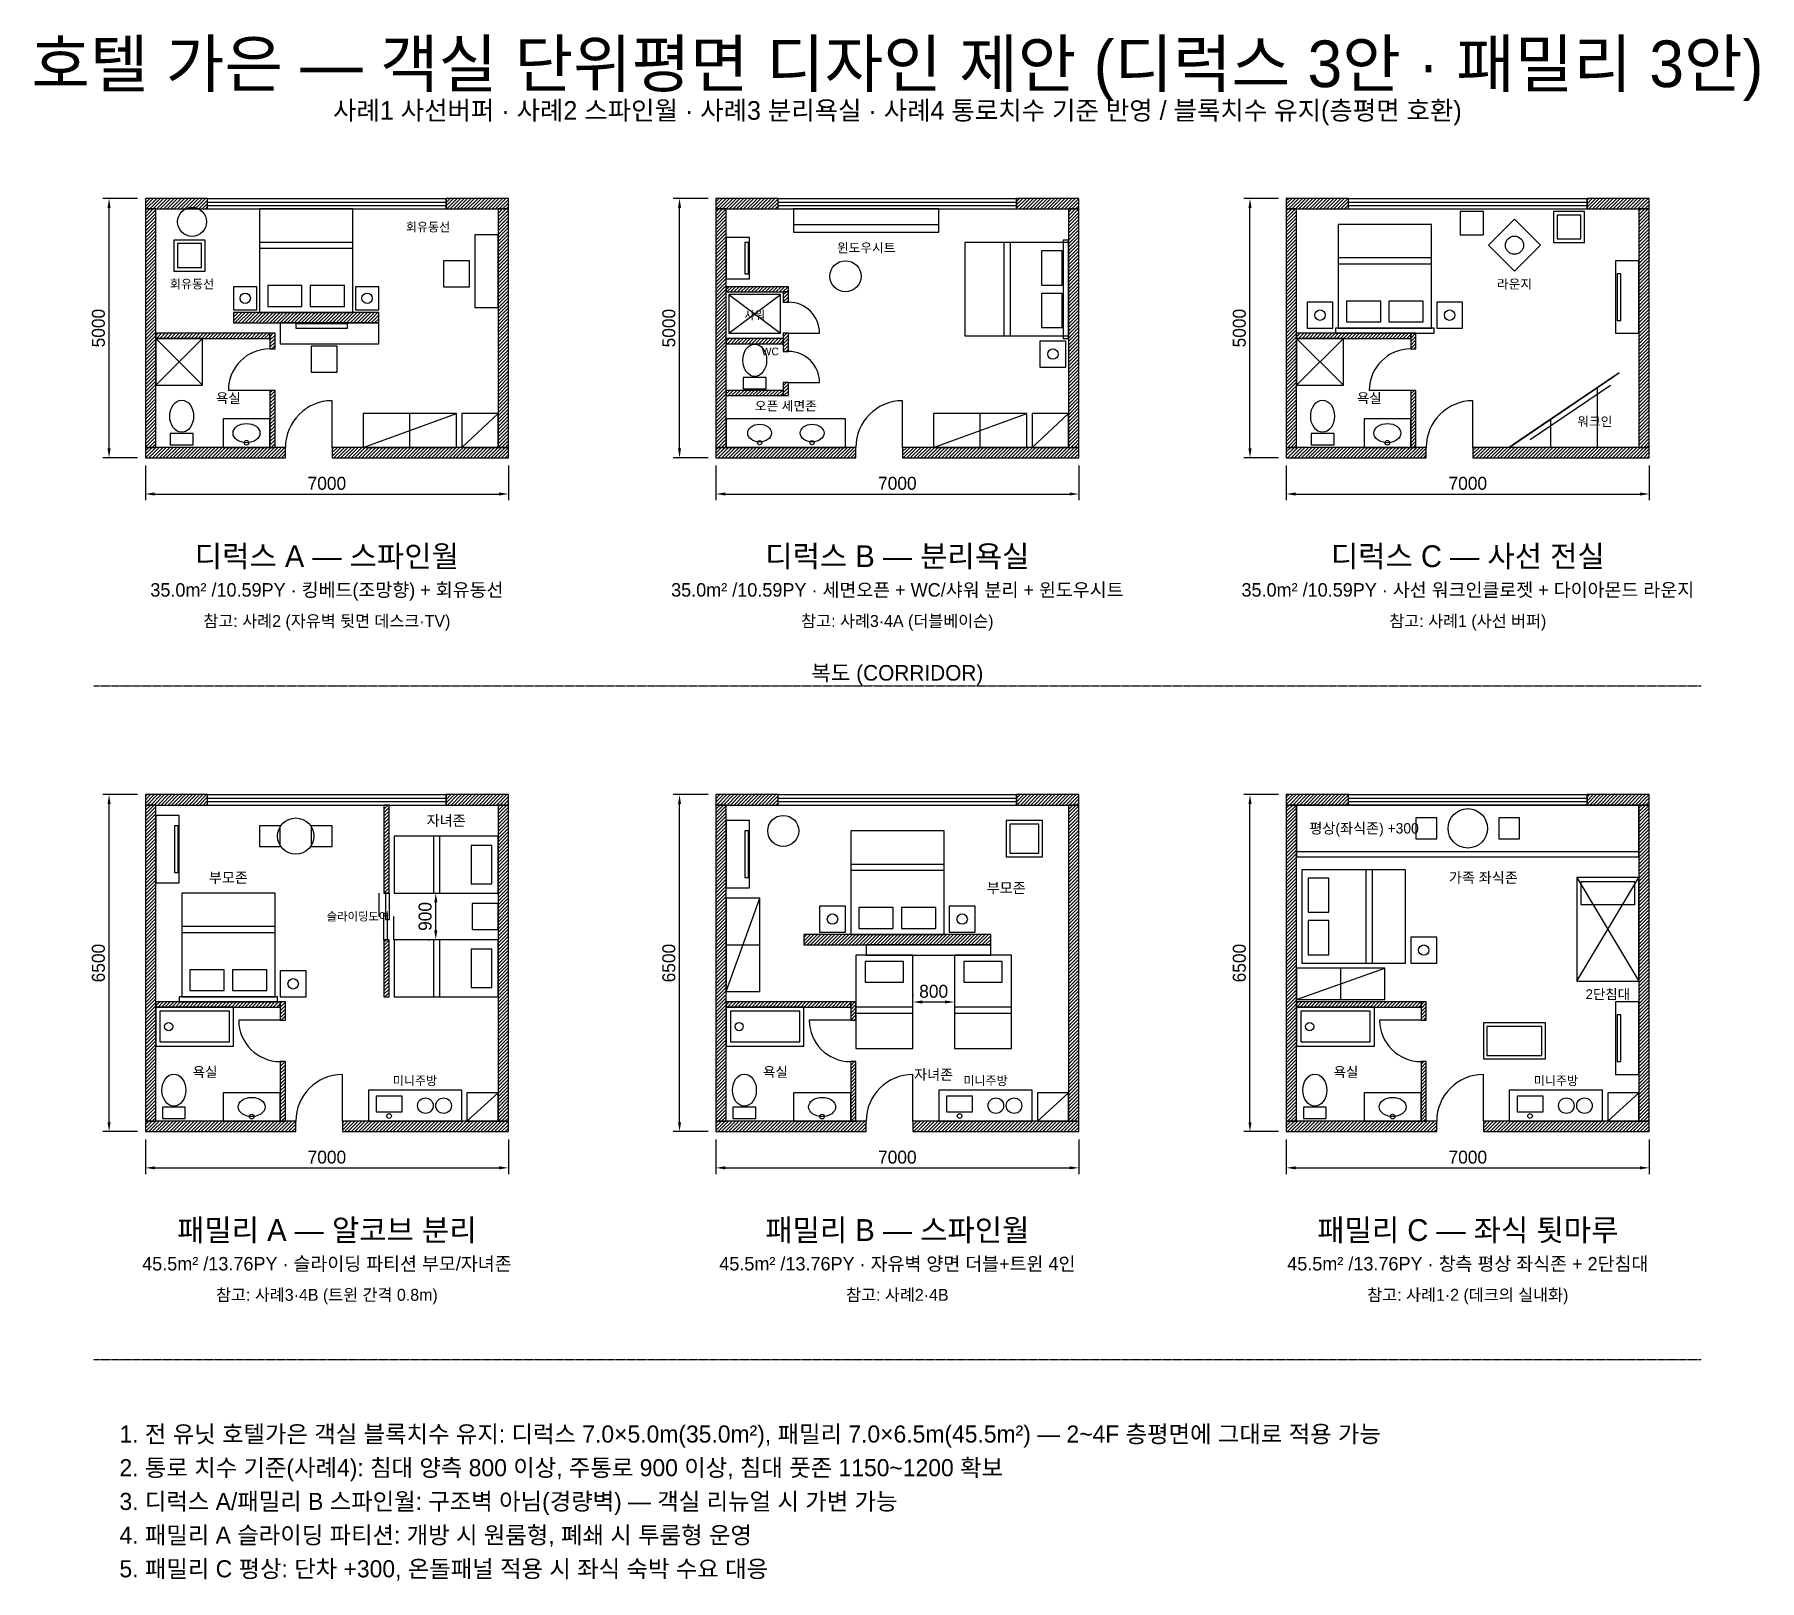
# Model space of a CAD drawing. Header units: millimetres. Extents: x -2138 to 31125, y -21661 to 8165.
import ezdxf
from ezdxf.enums import TextEntityAlignment as Align

# ---------------------------------------------------------------- set-up
doc = ezdxf.new("R2010")
doc.units = ezdxf.units.MM
doc.linetypes.add('DASHDOT', pattern=[3.556, 2.54, -0.508, 0, -0.508])
for name, color, linetype in [('0CEN', 9, 'DASHDOT'), ('0CONC', 7, 'Continuous'), ('0TEXT-1', 7, 'Continuous'), ('0WIN', 4, 'Continuous'), ('DOOR', 2, 'Continuous'), ('FUR', 3, 'Continuous'), ('S-DIM', 1, 'Continuous'), ('TOIL', 5, 'Continuous'), ('해치벽체', 8, 'Continuous')]:
    doc.layers.add(name, color=color, linetype=linetype)
doc.styles.add('KOR', font='Pretendard-Regular.ttf')
doc.dimstyles.new('D100', dxfattribs={"dimtxt": 250, "dimasz": 180, "dimexe": 120, "dimexo": 150, "dimgap": 80, "dimtad": 1, "dimdec": 0, "dimtxsty": 'KOR', "dimcen": 2.5, "dimclrd": 1, "dimclre": 1, "dimclrt": 1, "dimazin": 3, "dimtfac": 1, "dimtmove": 0, "dimatfit": 3})

msp = doc.modelspace()

# ---------------------------------------------------------------- hatches: boundary and pattern name
at = {"layer": '해치벽체'}
h = msp.add_hatch(dxfattribs=at)
h.set_pattern_fill('ANSI31', color=8, scale=15)
h.paths.add_polyline_path([(0, 4800), (1200, 4800), (1200, 5000), (0, 5000)])
h = msp.add_hatch(dxfattribs=at)
h.set_pattern_fill('ANSI31', color=8, scale=15)
h.paths.add_polyline_path([(5800, 4800), (7000, 4800), (7000, 5000), (5800, 5000)])
h = msp.add_hatch(dxfattribs=at)
h.set_pattern_fill('ANSI31', color=8, scale=15)
h.paths.add_polyline_path([(11000, 4800), (12200, 4800), (12200, 5000), (11000, 5000)])
h = msp.add_hatch(dxfattribs=at)
h.set_pattern_fill('ANSI31', color=8, scale=15)
h.paths.add_polyline_path([(16800, 4800), (18000, 4800), (18000, 5000), (16800, 5000)])
h = msp.add_hatch(dxfattribs=at)
h.set_pattern_fill('ANSI31', color=8, scale=15)
h.paths.add_polyline_path([(22000, 4800), (23200, 4800), (23200, 5000), (22000, 5000)])
h = msp.add_hatch(dxfattribs=at)
h.set_pattern_fill('ANSI31', color=8, scale=15)
h.paths.add_polyline_path([(27800, 4800), (29000, 4800), (29000, 5000), (27800, 5000)])
h = msp.add_hatch(dxfattribs=at)
h.set_pattern_fill('ANSI31', color=8, scale=15)
h.paths.add_polyline_path([(0, 200), (200, 200), (200, 4800), (0, 4800)])
h = msp.add_hatch(dxfattribs=at)
h.set_pattern_fill('ANSI31', color=8, scale=15)
h.paths.add_polyline_path([(6800, 200), (7000, 200), (7000, 4800), (6800, 4800)])
h = msp.add_hatch(dxfattribs=at)
h.set_pattern_fill('ANSI31', color=8, scale=15)
h.paths.add_polyline_path([(11000, 200), (11200, 200), (11200, 4800), (11000, 4800)])
h = msp.add_hatch(dxfattribs=at)
h.set_pattern_fill('ANSI31', color=8, scale=15)
h.paths.add_polyline_path([(17800, 200), (18000, 200), (18000, 4800), (17800, 4800)])
h = msp.add_hatch(dxfattribs=at)
h.set_pattern_fill('ANSI31', color=8, scale=15)
h.paths.add_polyline_path([(22000, 200), (22200, 200), (22200, 4800), (22000, 4800)])
h = msp.add_hatch(dxfattribs=at)
h.set_pattern_fill('ANSI31', color=8, scale=15)
h.paths.add_polyline_path([(28800, 200), (29000, 200), (29000, 4800), (28800, 4800)])
h = msp.add_hatch(dxfattribs=at)
h.set_pattern_fill('ANSI31', color=8, scale=15)
h.paths.add_polyline_path([(11200, 3200), (12400, 3200), (12400, 3300), (11200, 3300)])
h = msp.add_hatch(dxfattribs=at)
h.set_pattern_fill('ANSI31', color=8, scale=15)
h.paths.add_polyline_path([(12300, 3000), (12400, 3000), (12400, 3200), (12300, 3200)])
h = msp.add_hatch(dxfattribs=at)
h.set_pattern_fill('ANSI31', color=8, scale=15)
h.paths.add_polyline_path([(1700, 2600), (4500, 2600), (4500, 2800), (1700, 2800)])
h = msp.add_hatch(dxfattribs=at)
h.set_pattern_fill('ANSI31', color=8, scale=15)
h.paths.add_polyline_path([(200, 2300), (2400, 2300), (2400, 2400), (200, 2400)])
h = msp.add_hatch(dxfattribs=at)
h.set_pattern_fill('ANSI31', color=8, scale=15)
h.paths.add_polyline_path([(2400, 2100), (2500, 2100), (2500, 2400), (2400, 2400)])
h = msp.add_hatch(dxfattribs=at)
h.set_pattern_fill('ANSI31', color=8, scale=15)
h.paths.add_polyline_path([(12300, 2050), (12400, 2050), (12400, 2400), (12300, 2400)])
h = msp.add_hatch(dxfattribs=at)
h.set_pattern_fill('ANSI31', color=8, scale=15)
h.paths.add_polyline_path([(22200, 2300), (24400, 2300), (24400, 2400), (22200, 2400)])
h = msp.add_hatch(dxfattribs=at)
h.set_pattern_fill('ANSI31', color=8, scale=15)
h.paths.add_polyline_path([(24400, 2100), (24500, 2100), (24500, 2400), (24400, 2400)])
h = msp.add_hatch(dxfattribs=at)
h.set_pattern_fill('ANSI31', color=8, scale=15)
h.paths.add_polyline_path([(11200, 2200), (12300, 2200), (12300, 2300), (11200, 2300)])
h = msp.add_hatch(dxfattribs=at)
h.set_pattern_fill('ANSI31', color=8, scale=15)
h.paths.add_polyline_path([(12300, 1200), (12400, 1200), (12400, 1450), (12300, 1450)])
h = msp.add_hatch(dxfattribs=at)
h.set_pattern_fill('ANSI31', color=8, scale=15)
h.paths.add_polyline_path([(26300, 200), (28300, 1560), (28420, 1640), (26470, 320)])
h = msp.add_hatch(dxfattribs=at)
h.set_pattern_fill('ANSI31', color=8, scale=15)
h.paths.add_polyline_path([(2400, 200), (2500, 200), (2500, 1300), (2400, 1300)])
h = msp.add_hatch(dxfattribs=at)
h.set_pattern_fill('ANSI31', color=8, scale=15)
h.paths.add_polyline_path([(11200, 1200), (12300, 1200), (12300, 1300), (11200, 1300)])
h = msp.add_hatch(dxfattribs=at)
h.set_pattern_fill('ANSI31', color=8, scale=15)
h.paths.add_polyline_path([(24400, 200), (24500, 200), (24500, 1300), (24400, 1300)])
h = msp.add_hatch(dxfattribs=at)
h.set_pattern_fill('ANSI31', color=8, scale=15)
h.paths.add_polyline_path([(0, 0), (2700, 0), (2700, 200), (0, 200)])
h = msp.add_hatch(dxfattribs=at)
h.set_pattern_fill('ANSI31', color=8, scale=15)
h.paths.add_polyline_path([(3600, 0), (7000, 0), (7000, 200), (3600, 200)])
h = msp.add_hatch(dxfattribs=at)
h.set_pattern_fill('ANSI31', color=8, scale=15)
h.paths.add_polyline_path([(11000, 0), (13700, 0), (13700, 200), (11000, 200)])
h = msp.add_hatch(dxfattribs=at)
h.set_pattern_fill('ANSI31', color=8, scale=15)
h.paths.add_polyline_path([(14600, 0), (18000, 0), (18000, 200), (14600, 200)])
h = msp.add_hatch(dxfattribs=at)
h.set_pattern_fill('ANSI31', color=8, scale=15)
h.paths.add_polyline_path([(22000, 0), (24700, 0), (24700, 200), (22000, 200)])
h = msp.add_hatch(dxfattribs=at)
h.set_pattern_fill('ANSI31', color=8, scale=15)
h.paths.add_polyline_path([(25600, 0), (29000, 0), (29000, 200), (25600, 200)])
h = msp.add_hatch(dxfattribs=at)
h.set_pattern_fill('ANSI31', color=8, scale=15)
h.paths.add_polyline_path([(0, -6700), (1200, -6700), (1200, -6500), (0, -6500)])
h = msp.add_hatch(dxfattribs=at)
h.set_pattern_fill('ANSI31', color=8, scale=15)
h.paths.add_polyline_path([(5800, -6700), (7000, -6700), (7000, -6500), (5800, -6500)])
h = msp.add_hatch(dxfattribs=at)
h.set_pattern_fill('ANSI31', color=8, scale=15)
h.paths.add_polyline_path([(11000, -6700), (12200, -6700), (12200, -6500), (11000, -6500)])
h = msp.add_hatch(dxfattribs=at)
h.set_pattern_fill('ANSI31', color=8, scale=15)
h.paths.add_polyline_path([(16800, -6700), (18000, -6700), (18000, -6500), (16800, -6500)])
h = msp.add_hatch(dxfattribs=at)
h.set_pattern_fill('ANSI31', color=8, scale=15)
h.paths.add_polyline_path([(22000, -6700), (23200, -6700), (23200, -6500), (22000, -6500)])
h = msp.add_hatch(dxfattribs=at)
h.set_pattern_fill('ANSI31', color=8, scale=15)
h.paths.add_polyline_path([(27800, -6700), (29000, -6700), (29000, -6500), (27800, -6500)])
h = msp.add_hatch(dxfattribs=at)
h.set_pattern_fill('ANSI31', color=8, scale=15)
h.paths.add_polyline_path([(0, -12800), (200, -12800), (200, -6700), (0, -6700)])
h = msp.add_hatch(dxfattribs=at)
h.set_pattern_fill('ANSI31', color=8, scale=15)
h.paths.add_polyline_path([(4600, -8400), (4700, -8400), (4700, -6700), (4600, -6700)])
h = msp.add_hatch(dxfattribs=at)
h.set_pattern_fill('ANSI31', color=8, scale=15)
h.paths.add_polyline_path([(6800, -12800), (7000, -12800), (7000, -6700), (6800, -6700)])
h = msp.add_hatch(dxfattribs=at)
h.set_pattern_fill('ANSI31', color=8, scale=15)
h.paths.add_polyline_path([(11000, -12800), (11200, -12800), (11200, -6700), (11000, -6700)])
h = msp.add_hatch(dxfattribs=at)
h.set_pattern_fill('ANSI31', color=8, scale=15)
h.paths.add_polyline_path([(17800, -12800), (18000, -12800), (18000, -6700), (17800, -6700)])
h = msp.add_hatch(dxfattribs=at)
h.set_pattern_fill('ANSI31', color=8, scale=15)
h.paths.add_polyline_path([(22000, -12800), (22200, -12800), (22200, -6700), (22000, -6700)])
h = msp.add_hatch(dxfattribs=at)
h.set_pattern_fill('ANSI31', color=8, scale=15)
h.paths.add_polyline_path([(28800, -12800), (29000, -12800), (29000, -6700), (28800, -6700)])
h = msp.add_hatch(dxfattribs=at)
h.set_pattern_fill('ANSI31', color=8, scale=15)
h.paths.add_polyline_path([(4600, -10400), (4700, -10400), (4700, -9300), (4600, -9300)])
h = msp.add_hatch(dxfattribs=at)
h.set_pattern_fill('ANSI31', color=8, scale=15)
h.paths.add_polyline_path([(12700, -9400), (16300, -9400), (16300, -9200), (12700, -9200)])
h = msp.add_hatch(dxfattribs=at)
h.set_pattern_fill('ANSI31', color=8, scale=15)
h.paths.add_polyline_path([(200, -10600), (2600, -10600), (2600, -10500), (200, -10500)])
h = msp.add_hatch(dxfattribs=at)
h.set_pattern_fill('ANSI31', color=8, scale=15)
h.paths.add_polyline_path([(2600, -10850), (2700, -10850), (2700, -10500), (2600, -10500)])
h = msp.add_hatch(dxfattribs=at)
h.set_pattern_fill('ANSI31', color=8, scale=15)
h.paths.add_polyline_path([(11200, -10600), (13600, -10600), (13600, -10500), (11200, -10500)])
h = msp.add_hatch(dxfattribs=at)
h.set_pattern_fill('ANSI31', color=8, scale=15)
h.paths.add_polyline_path([(13600, -10850), (13700, -10850), (13700, -10500), (13600, -10500)])
h = msp.add_hatch(dxfattribs=at)
h.set_pattern_fill('ANSI31', color=8, scale=15)
h.paths.add_polyline_path([(22200, -10600), (24600, -10600), (24600, -10500), (22200, -10500)])
h = msp.add_hatch(dxfattribs=at)
h.set_pattern_fill('ANSI31', color=8, scale=15)
h.paths.add_polyline_path([(24600, -10850), (24700, -10850), (24700, -10500), (24600, -10500)])
h = msp.add_hatch(dxfattribs=at)
h.set_pattern_fill('ANSI31', color=8, scale=15)
h.paths.add_polyline_path([(2600, -12800), (2700, -12800), (2700, -11650), (2600, -11650)])
h = msp.add_hatch(dxfattribs=at)
h.set_pattern_fill('ANSI31', color=8, scale=15)
h.paths.add_polyline_path([(13600, -12800), (13700, -12800), (13700, -11650), (13600, -11650)])
h = msp.add_hatch(dxfattribs=at)
h.set_pattern_fill('ANSI31', color=8, scale=15)
h.paths.add_polyline_path([(24600, -12800), (24700, -12800), (24700, -11650), (24600, -11650)])
h = msp.add_hatch(dxfattribs=at)
h.set_pattern_fill('ANSI31', color=8, scale=15)
h.paths.add_polyline_path([(0, -13000), (2900, -13000), (2900, -12800), (0, -12800)])
h = msp.add_hatch(dxfattribs=at)
h.set_pattern_fill('ANSI31', color=8, scale=15)
h.paths.add_polyline_path([(3800, -13000), (7000, -13000), (7000, -12800), (3800, -12800)])
h = msp.add_hatch(dxfattribs=at)
h.set_pattern_fill('ANSI31', color=8, scale=15)
h.paths.add_polyline_path([(11000, -13000), (13900, -13000), (13900, -12800), (11000, -12800)])
h = msp.add_hatch(dxfattribs=at)
h.set_pattern_fill('ANSI31', color=8, scale=15)
h.paths.add_polyline_path([(14800, -13000), (18000, -13000), (18000, -12800), (14800, -12800)])
h = msp.add_hatch(dxfattribs=at)
h.set_pattern_fill('ANSI31', color=8, scale=15)
h.paths.add_polyline_path([(22000, -13000), (24900, -13000), (24900, -12800), (22000, -12800)])
h = msp.add_hatch(dxfattribs=at)
h.set_pattern_fill('ANSI31', color=8, scale=15)
h.paths.add_polyline_path([(25800, -13000), (29000, -13000), (29000, -12800), (25800, -12800)])

# ---------------------------------------------------------------- linework, layer by layer
at = {"layer": '0CEN'}
for p, q in [((-1000, -4400), (30000, -4400)), ((-1000, -17400), (30000, -17400))]:
    msp.add_line(p, q, dxfattribs=at)
at = {"layer": '0CONC'}
for points in [[(0, 4800), (1200, 4800), (1200, 5000), (0, 5000)], [(5800, 4800), (7000, 4800), (7000, 5000), (5800, 5000)], [(11000, 4800), (12200, 4800), (12200, 5000), (11000, 5000)], [(16800, 4800), (18000, 4800), (18000, 5000), (16800, 5000)], [(22000, 4800), (23200, 4800), (23200, 5000), (22000, 5000)], [(27800, 4800), (29000, 4800), (29000, 5000), (27800, 5000)], [(0, 200), (200, 200), (200, 4800), (0, 4800)], [(6800, 200), (7000, 200), (7000, 4800), (6800, 4800)], [(11000, 200), (11200, 200), (11200, 4800), (11000, 4800)], [(17800, 200), (18000, 200), (18000, 4800), (17800, 4800)], [(22000, 200), (22200, 200), (22200, 4800), (22000, 4800)], [(28800, 200), (29000, 200), (29000, 4800), (28800, 4800)], [(11200, 3200), (12400, 3200), (12400, 3300), (11200, 3300)], [(12300, 3000), (12400, 3000), (12400, 3200), (12300, 3200)], [(1700, 2600), (4500, 2600), (4500, 2800), (1700, 2800)], [(200, 2300), (2400, 2300), (2400, 2400), (200, 2400)], [(2400, 2100), (2500, 2100), (2500, 2400), (2400, 2400)], [(12300, 2050), (12400, 2050), (12400, 2400), (12300, 2400)], [(22200, 2300), (24400, 2300), (24400, 2400), (22200, 2400)], [(24400, 2100), (24500, 2100), (24500, 2400), (24400, 2400)], [(11200, 2200), (12300, 2200), (12300, 2300), (11200, 2300)], [(12300, 1200), (12400, 1200), (12400, 1450), (12300, 1450)], [(26300, 200), (28300, 1560), (28420, 1640), (26470, 320)], [(2400, 200), (2500, 200), (2500, 1300), (2400, 1300)], [(11200, 1200), (12300, 1200), (12300, 1300), (11200, 1300)], [(24400, 200), (24500, 200), (24500, 1300), (24400, 1300)], [(0, 0), (2700, 0), (2700, 200), (0, 200)], [(3600, 0), (7000, 0), (7000, 200), (3600, 200)], [(11000, 0), (13700, 0), (13700, 200), (11000, 200)], [(14600, 0), (18000, 0), (18000, 200), (14600, 200)], [(22000, 0), (24700, 0), (24700, 200), (22000, 200)], [(25600, 0), (29000, 0), (29000, 200), (25600, 200)], [(0, -6700), (1200, -6700), (1200, -6500), (0, -6500)], [(5800, -6700), (7000, -6700), (7000, -6500), (5800, -6500)], [(11000, -6700), (12200, -6700), (12200, -6500), (11000, -6500)], [(16800, -6700), (18000, -6700), (18000, -6500), (16800, -6500)], [(22000, -6700), (23200, -6700), (23200, -6500), (22000, -6500)], [(27800, -6700), (29000, -6700), (29000, -6500), (27800, -6500)], [(0, -12800), (200, -12800), (200, -6700), (0, -6700)], [(4600, -8400), (4700, -8400), (4700, -6700), (4600, -6700)], [(6800, -12800), (7000, -12800), (7000, -6700), (6800, -6700)], [(11000, -12800), (11200, -12800), (11200, -6700), (11000, -6700)], [(17800, -12800), (18000, -12800), (18000, -6700), (17800, -6700)], [(22000, -12800), (22200, -12800), (22200, -6700), (22000, -6700)], [(28800, -12800), (29000, -12800), (29000, -6700), (28800, -6700)], [(4600, -10400), (4700, -10400), (4700, -9300), (4600, -9300)], [(12700, -9400), (16300, -9400), (16300, -9200), (12700, -9200)], [(200, -10600), (2600, -10600), (2600, -10500), (200, -10500)], [(2600, -10850), (2700, -10850), (2700, -10500), (2600, -10500)], [(11200, -10600), (13600, -10600), (13600, -10500), (11200, -10500)], [(13600, -10850), (13700, -10850), (13700, -10500), (13600, -10500)], [(22200, -10600), (24600, -10600), (24600, -10500), (22200, -10500)], [(24600, -10850), (24700, -10850), (24700, -10500), (24600, -10500)], [(2600, -12800), (2700, -12800), (2700, -11650), (2600, -11650)], [(13600, -12800), (13700, -12800), (13700, -11650), (13600, -11650)], [(24600, -12800), (24700, -12800), (24700, -11650), (24600, -11650)], [(0, -13000), (2900, -13000), (2900, -12800), (0, -12800)], [(3800, -13000), (7000, -13000), (7000, -12800), (3800, -12800)], [(11000, -13000), (13900, -13000), (13900, -12800), (11000, -12800)], [(14800, -13000), (18000, -13000), (18000, -12800), (14800, -12800)], [(22000, -13000), (24900, -13000), (24900, -12800), (22000, -12800)], [(25800, -13000), (29000, -13000), (29000, -12800), (25800, -12800)]]:
    msp.add_lwpolyline(points, close=True, dxfattribs=at)
at = {"layer": '0WIN'}
for p, q in [((1200, 5000), (5800, 5000)), ((1200, 4800), (1200, 5000)), ((5800, 4800), (5800, 5000)), ((12200, 5000), (16800, 5000)), ((12200, 4800), (12200, 5000)), ((16800, 4800), (16800, 5000)), ((23200, 5000), (27800, 5000)), ((23200, 4800), (23200, 5000)), ((27800, 4800), (27800, 5000)), ((1200, 4933.3), (5800, 4933.3)), ((1200, 4866.7), (5800, 4866.7)), ((1200, 4800), (5800, 4800)), ((12200, 4933.3), (16800, 4933.3)), ((12200, 4866.7), (16800, 4866.7)), ((12200, 4800), (16800, 4800)), ((23200, 4933.3), (27800, 4933.3)), ((23200, 4866.7), (27800, 4866.7)), ((23200, 4800), (27800, 4800)), ((1200, -6500), (5800, -6500)), ((1200, -6700), (1200, -6500)), ((1200, -6566.7), (5800, -6566.7)), ((1200, -6633.3), (5800, -6633.3)), ((5800, -6700), (5800, -6500)), ((12200, -6500), (16800, -6500)), ((12200, -6700), (12200, -6500)), ((12200, -6566.7), (16800, -6566.7)), ((12200, -6633.3), (16800, -6633.3)), ((16800, -6700), (16800, -6500)), ((23200, -6500), (27800, -6500)), ((23200, -6700), (23200, -6500)), ((23200, -6566.7), (27800, -6566.7)), ((23200, -6633.3), (27800, -6633.3)), ((27800, -6700), (27800, -6500)), ((1200, -6700), (5800, -6700)), ((12200, -6700), (16800, -6700)), ((23200, -6700), (27800, -6700))]:
    msp.add_line(p, q, dxfattribs=at)
at = {"layer": 'DOOR'}
for p, q in [((12400, 2400), (13000, 2400)), ((12400, 1450), (13000, 1450)), ((2400, 1300), (1600, 1300)), ((3600, 200), (3600, 1100)), ((14600, 200), (14600, 1100)), ((24400, 1300), (23600, 1300)), ((25600, 200), (25600, 1100)), ((4510, -8850), (4510, -8400)), ((4790, -9300), (4790, -8850)), ((2600, -10850), (1800, -10850)), ((13600, -10850), (12800, -10850)), ((24600, -10850), (23800, -10850)), ((3800, -12800), (3800, -11900)), ((14800, -12800), (14800, -11900)), ((25800, -12800), (25800, -11900))]:
    msp.add_line(p, q, dxfattribs=at)
for points in [[(4630, -8910), (4710, -8910), (4710, -8400), (4630, -8400)], [(4590, -9300), (4670, -9300), (4670, -8790), (4590, -8790)]]:
    msp.add_lwpolyline(points, close=True, dxfattribs=at)
for centre, radius, start, end in [((12400, 2400), 600, 0, 90), ((2400, 1300), 800, 90, 180), ((12400, 1450), 600, 0, 90), ((24400, 1300), 800, 90, 180), ((3600, 200), 900, 90, 180), ((14600, 200), 900, 90, 180), ((25600, 200), 900, 90, 180), ((2600, -10850), 800, 180, 270), ((13600, -10850), 800, 180, 270), ((24600, -10850), 800, 180, 270), ((3800, -12800), 900, 90, 180), ((14800, -12800), 900, 90, 180), ((25800, -12800), 900, 90, 180)]:
    msp.add_arc(centre, radius, start, end, dxfattribs=at)
at = {"layer": 'FUR'}
for p, q in [((12500, 4500), (15300, 4500)), ((2200, 4160), (4000, 4160)), ((2200, 4040), (4000, 4040)), ((16560, 2350), (16560, 4150)), ((16680, 2350), (16680, 4150)), ((23000, 3860), (24800, 3860)), ((23000, 3740), (24800, 3740)), ((26700, 350), (28250, 1400)), ((28000, 200), (28000, 1360)), ((4200, 200), (6000, 850)), ((5100, 200), (5100, 850)), ((6100, 200), (6800, 850)), ((15200, 200), (17000, 850)), ((16100, 200), (16100, 850)), ((17100, 200), (17800, 850)), ((27100, 200), (27100, 750)), ((5560, -8400), (5560, -7300)), ((5680, -8400), (5680, -7300)), ((22200, -7600), (28800, -7600)), ((13600, -7840), (15400, -7840)), ((13600, -7960), (15400, -7960)), ((23540, -9750), (23540, -7950)), ((23660, -9750), (23660, -7950)), ((27600, -10100), (28800, -8100)), ((27600, -8100), (28800, -10100)), ((11200, -10300), (11850, -8500)), ((700, -9040), (2500, -9040)), ((700, -9160), (2500, -9160)), ((5560, -10400), (5560, -9300)), ((5680, -10400), (5680, -9300)), ((11200, -9400), (11850, -9400)), ((22200, -10450), (23900, -9850)), ((23050, -10450), (23050, -9850)), ((13700, -10596), (14800, -10596)), ((15600, -10596), (16700, -10596)), ((13700, -10716), (14800, -10716)), ((15600, -10716), (16700, -10716)), ((6200, -12800), (6800, -12250)), ((17200, -12800), (17800, -12250)), ((28200, -12800), (28800, -12250))]:
    msp.add_line(p, q, dxfattribs=at)
for points in [[(2200, 2800), (4000, 2800), (4000, 4800), (2200, 4800)], [(12500, 4350), (15300, 4350), (15300, 4800), (12500, 4800)], [(25350, 4300), (25800, 4300), (25800, 4750), (25350, 4750)], [(27150, 4150), (27750, 4150), (27750, 4750), (27150, 4750)], [(27220, 4220), (27680, 4220), (27680, 4680), (27220, 4680)], [(23000, 2500), (24800, 2500), (24800, 4500), (23000, 4500)], [(26400, 3600), (26900, 4100), (26400, 4600), (25900, 4100)], [(550, 3600), (1150, 3600), (1150, 4200), (550, 4200)], [(620, 3670), (1080, 3670), (1080, 4130), (620, 4130)], [(6350, 2900), (6800, 2900), (6800, 4300), (6350, 4300)], [(11200, 3450), (11650, 3450), (11650, 4250), (11200, 4250)], [(11560, 3550), (11630, 3550), (11630, 4150), (11560, 4150)], [(15800, 2350), (17800, 2350), (17800, 4150), (15800, 4150)], [(17700, 2300), (17800, 2300), (17800, 4200), (17700, 4200)], [(5750, 3300), (6250, 3300), (6250, 3800), (5750, 3800)], [(17280, 3330), (17680, 3330), (17680, 3990), (17280, 3990)], [(28350, 2400), (28800, 2400), (28800, 3800), (28350, 3800)], [(28380, 2650), (28450, 2650), (28450, 3550), (28380, 3550)], [(1700, 2850), (2150, 2850), (2150, 3300), (1700, 3300)], [(2360, 2920), (3020, 2920), (3020, 3320), (2360, 3320)], [(3180, 2920), (3840, 2920), (3840, 3320), (3180, 3320)], [(4050, 2850), (4500, 2850), (4500, 3300), (4050, 3300)], [(17280, 2510), (17680, 2510), (17680, 3170), (17280, 3170)], [(22400, 2500), (22900, 2500), (22900, 3000), (22400, 3000)], [(23160, 2620), (23820, 2620), (23820, 3020), (23160, 3020)], [(23980, 2620), (24640, 2620), (24640, 3020), (23980, 3020)], [(24900, 2500), (25400, 2500), (25400, 3000), (24900, 3000)], [(2600, 2200), (4500, 2200), (4500, 2600), (2600, 2600)], [(2900, 2500), (3900, 2500), (3900, 2580), (2900, 2580)], [(22950, 2400), (24850, 2400), (24850, 2500), (22950, 2500)], [(3200, 1650), (3700, 1650), (3700, 2150), (3200, 2150)], [(17250, 1750), (17750, 1750), (17750, 2250), (17250, 2250)], [(4200, 200), (6000, 200), (6000, 850), (4200, 850)], [(6100, 200), (6800, 200), (6800, 850), (6100, 850)], [(15200, 200), (17000, 200), (17000, 850), (15200, 850)], [(17100, 200), (17800, 200), (17800, 850), (17100, 850)], [(200, -8200), (650, -8200), (650, -6900), (200, -6900)], [(22200, -7700), (28800, -7700), (28800, -6700), (22200, -6700)], [(24500, -7350), (24900, -7350), (24900, -6950), (24500, -6950)], [(26100, -7350), (26500, -7350), (26500, -6950), (26100, -6950)], [(560, -8000), (630, -8000), (630, -7100), (560, -7100)], [(2200, -7500), (2600, -7500), (2600, -7100), (2200, -7100)], [(3200, -7500), (3600, -7500), (3600, -7100), (3200, -7100)], [(4800, -8400), (6800, -8400), (6800, -7300), (4800, -7300)], [(11200, -8300), (11650, -8300), (11650, -7000), (11200, -7000)], [(11560, -8100), (11630, -8100), (11630, -7200), (11560, -7200)], [(13600, -9200), (15400, -9200), (15400, -7200), (13600, -7200)], [(16600, -7700), (17300, -7700), (17300, -7000), (16600, -7000)], [(16670, -7630), (17230, -7630), (17230, -7070), (16670, -7070)], [(6280, -8220), (6680, -8220), (6680, -7480), (6280, -7480)], [(22300, -9750), (24300, -9750), (24300, -7950), (22300, -7950)], [(22420, -8770), (22820, -8770), (22820, -8110), (22420, -8110)], [(27600, -10100), (28800, -10100), (28800, -8100), (27600, -8100)], [(27680, -8620), (28720, -8620), (28720, -8180), (27680, -8180)], [(700, -10400), (2500, -10400), (2500, -8400), (700, -8400)], [(6300, -9100), (6800, -9100), (6800, -8600), (6300, -8600)], [(11200, -10300), (11850, -10300), (11850, -8500), (11200, -8500)], [(13000, -9150), (13500, -9150), (13500, -8650), (13000, -8650)], [(13760, -9080), (14420, -9080), (14420, -8680), (13760, -8680)], [(14580, -9080), (15240, -9080), (15240, -8680), (14580, -8680)], [(15500, -9150), (16000, -9150), (16000, -8650), (15500, -8650)], [(22420, -9590), (22820, -9590), (22820, -8930), (22420, -8930)], [(4800, -10400), (6800, -10400), (6800, -9300), (4800, -9300)], [(24400, -9750), (24900, -9750), (24900, -9250), (24400, -9250)], [(6280, -10220), (6680, -10220), (6680, -9480), (6280, -9480)], [(13700, -11400), (14800, -11400), (14800, -9600), (13700, -9600)], [(13900, -9600), (16300, -9600), (16300, -9400), (13900, -9400)], [(15600, -11400), (16700, -11400), (16700, -9600), (15600, -9600)], [(860, -10280), (1520, -10280), (1520, -9880), (860, -9880)], [(1680, -10280), (2340, -10280), (2340, -9880), (1680, -9880)], [(2600, -10400), (3100, -10400), (3100, -9900), (2600, -9900)], [(13880, -10120), (14620, -10120), (14620, -9720), (13880, -9720)], [(15780, -10120), (16520, -10120), (16520, -9720), (15780, -9720)], [(22200, -10450), (23900, -10450), (23900, -9850), (22200, -9850)], [(650, -10500), (2550, -10500), (2550, -10400), (650, -10400)], [(28350, -11900), (28800, -11900), (28800, -10500), (28350, -10500)], [(25800, -11600), (27000, -11600), (27000, -10900), (25800, -10900)], [(25870, -11530), (26930, -11530), (26930, -10970), (25870, -10970)], [(28380, -11650), (28450, -11650), (28450, -10750), (28380, -10750)], [(4300, -12800), (6100, -12800), (6100, -12200), (4300, -12200)], [(6200, -12800), (6800, -12800), (6800, -12250), (6200, -12250)], [(15300, -12800), (17100, -12800), (17100, -12200), (15300, -12200)], [(17200, -12800), (17800, -12800), (17800, -12250), (17200, -12250)], [(26300, -12800), (28100, -12800), (28100, -12200), (26300, -12200)], [(28200, -12800), (28800, -12800), (28800, -12250), (28200, -12250)]]:
    msp.add_lwpolyline(points, close=True, dxfattribs=at)
for centre, radius in [((900, 4550), 280), ((26400, 4100), 175), ((13500, 3500), 300), ((1925, 3075), 100), ((4275, 3075), 100), ((22650, 2750), 100), ((25150, 2750), 100), ((17500, 2000), 100), ((2900, -7300), 350), ((12300, -7200), 300), ((25500, -7150), 380), ((13250, -8900), 100), ((15750, -8900), 100), ((24650, -9500), 100), ((2850, -10150), 100), ((5400, -12500), 150), ((5750, -12500), 150), ((16400, -12500), 150), ((16750, -12500), 150), ((27400, -12500), 150), ((27750, -12500), 150)]:
    msp.add_circle(centre, radius, dxfattribs=at)
at = {"layer": 'TOIL'}
for p, q in [((11250, 2400), (12250, 3150)), ((11250, 3150), (12250, 2400)), ((200, 1400), (1100, 2300)), ((200, 2300), (1100, 1400)), ((22200, 1400), (23100, 2300)), ((22200, 2300), (23100, 1400))]:
    msp.add_line(p, q, dxfattribs=at)
for points in [[(11250, 2400), (12250, 2400), (12250, 3150), (11250, 3150)], [(200, 1400), (1100, 1400), (1100, 2300), (200, 2300)], [(22200, 1400), (23100, 1400), (23100, 2300), (22200, 2300)], [(11530, 1330), (11970, 1330), (11970, 1550), (11530, 1550)], [(1500, 200), (2400, 200), (2400, 750), (1500, 750)], [(11200, 200), (13500, 200), (13500, 750), (11200, 750)], [(23500, 200), (24400, 200), (24400, 750), (23500, 750)], [(480, 250), (920, 250), (920, 470), (480, 470)], [(22480, 250), (22920, 250), (22920, 470), (22480, 470)], [(200, -11350), (1700, -11350), (1700, -10600), (200, -10600)], [(11200, -11350), (12700, -11350), (12700, -10600), (11200, -10600)], [(22200, -11350), (23700, -11350), (23700, -10600), (22200, -10600)], [(280, -11270), (1620, -11270), (1620, -10680), (280, -10680)], [(11280, -11270), (12620, -11270), (12620, -10680), (11280, -10680)], [(22280, -11270), (23620, -11270), (23620, -10680), (22280, -10680)], [(1500, -12800), (2600, -12800), (2600, -12250), (1500, -12250)], [(12500, -12800), (13600, -12800), (13600, -12250), (12500, -12250)], [(23500, -12800), (24600, -12800), (24600, -12250), (23500, -12250)], [(330, -12750), (770, -12750), (770, -12530), (330, -12530)], [(4450, -12620), (4950, -12620), (4950, -12320), (4450, -12320)], [(11330, -12750), (11770, -12750), (11770, -12530), (11330, -12530)], [(15450, -12620), (15950, -12620), (15950, -12320), (15450, -12320)], [(22330, -12750), (22770, -12750), (22770, -12530), (22330, -12530)], [(26450, -12620), (26950, -12620), (26950, -12320), (26450, -12320)]]:
    msp.add_lwpolyline(points, close=True, dxfattribs=at)
for centre, radius in [((1950, 290), 45), ((23950, 290), 45), ((11844, 290), 40), ((12856, 290), 40), ((450, -10975), 80), ((11450, -10975), 80), ((22450, -10975), 80), ((2050, -12710), 45), ((4700, -12700), 45), ((13050, -12710), 45), ((15700, -12700), 45), ((24050, -12710), 45), ((26700, -12700), 45)]:
    msp.add_circle(centre, radius, dxfattribs=at)
for centre, major_axis, ratio in [((11750, 1880), (0, 310), 0.7419355), ((700, 800), (0, 310), 0.7419355), ((22700, 800), (0, 310), 0.7419355), ((1950, 475), (260, 0), 0.7115385), ((11844, 475), (230, 0), 0.7391304), ((12856, 475), (230, 0), 0.7391304), ((23950, 475), (260, 0), 0.7115385), ((550, -12200), (0, 310), 0.7419355), ((11550, -12200), (0, 310), 0.7419355), ((22550, -12200), (0, 310), 0.7419355), ((2050, -12525), (260, 0), 0.7115385), ((13050, -12525), (260, 0), 0.7115385), ((24050, -12525), (260, 0), 0.7115385)]:
    msp.add_ellipse(centre, major_axis=major_axis, ratio=ratio, dxfattribs=at)

# ---------------------------------------------------------------- texts
at = {"layer": '0TEXT-1', "style": 'KOR'}
for s, height, p in [('호텔 가은 — 객실 단위평면 디자인 제안 (디럭스 3안 · 패밀리 3안)', 900, (14500, 7600)), ('샤워', 160, (11750, 2750)), ('WC', 150, (12050, 2050)), ('욕실', 190, (1600, 1150)), ('욕실', 190, (23600, 1150)), ('워크인', 180, (27950, 700)), ('디럭스 A — 스파인월', 420, (3500, -1900)), ('디럭스 B — 분리욕실', 420, (14500, -1900)), ('디럭스 C — 사선 전실', 420, (25500, -1900)), ('2단침대', 190, (28200, -10350)), ('욕실', 190, (1150, -11850)), ('미니주방', 170, (5200, -12020)), ('욕실', 190, (12150, -11850)), ('미니주방', 170, (16200, -12020)), ('욕실', 190, (23150, -11850)), ('미니주방', 170, (27200, -12020)), ('패밀리 A — 알코브 분리', 420, (3500, -14900)), ('패밀리 B — 스파인월', 420, (14500, -14900)), ('패밀리 C — 좌식 툇마루', 420, (25500, -14900))]:
    msp.add_text(s, height=height, dxfattribs=at).set_placement(p, align=Align.MIDDLE_CENTER)
at = {"layer": '0TEXT-1', "color": 8, "style": 'KOR'}
for s, height, p in [('사례1 사선버퍼 · 사례2 스파인월 · 사례3 분리욕실 · 사례4 통로치수 기준 반영 / 블록치수 유지(층평면 호환)', 360, (14500, 6700)), ('35.0m² /10.59PY · 킹베드(조망향) + 회유동선', 260, (3500, -2550)), ('35.0m² /10.59PY · 세면오픈 + WC/샤워 분리 + 윈도우시트', 260, (14500, -2550)), ('35.0m² /10.59PY · 사선 워크인클로젯 + 다이아몬드 라운지', 260, (25500, -2550)), ('복도 (CORRIDOR)', 300, (14500, -4150)), ('45.5m² /13.76PY · 슬라이딩 파티션 부모/자녀존', 260, (3500, -15550)), ('45.5m² /13.76PY · 자유벽 양면 더블+트윈 4인', 260, (14500, -15550)), ('45.5m² /13.76PY · 창측 평상 좌식존 + 2단침대', 260, (25500, -15550))]:
    msp.add_text(s, height=height, dxfattribs=at).set_placement(p, align=Align.MIDDLE_CENTER)
at = {"layer": '0TEXT-1', "color": 9, "style": 'KOR'}
for s, height, p in [('회유동선', 170, (5450, 4450)), ('윈도우시트', 180, (13900, 4050)), ('회유동선', 170, (900, 3350)), ('라운지', 180, (26400, 3350)), ('오픈 세면존', 180, (12350, 1000)), ('참고: 사례2 (자유벽 뒷면 데스크·TV)', 230, (3500, -3150)), ('참고: 사례3·4A (더블베이슨)', 230, (14500, -3150)), ('참고: 사례1 (사선 버퍼)', 230, (25500, -3150)), ('자녀존', 200, (5800, -7000)), ('평상(좌식존) +300', 200, (23500, -7150)), ('가족 좌식존', 200, (25800, -8100)), ('부모존', 200, (1600, -8100)), ('부모존', 200, (16600, -8300)), ('슬라이딩도어', 160, (4100, -8850)), ('자녀존', 200, (15200, -11900)), ('참고: 사례3·4B (트윈 간격 0.8m)', 230, (3500, -16150)), ('참고: 사례2·4B', 230, (14500, -16150)), ('참고: 사례1·2 (데크의 실내화)', 230, (25500, -16150))]:
    msp.add_text(s, height=height, dxfattribs=at).set_placement(p, align=Align.MIDDLE_CENTER)
at = {"layer": '0TEXT-1', "color": 8, "style": 'KOR'}
for s, p in [('1. 전 유닛 호텔가은 객실 블록치수 유지: 디럭스 7.0×5.0m(35.0m²), 패밀리 7.0×6.5m(45.5m²) — 2~4F 층평면에 그대로 적용 가능', (-500, -19000)), ('2. 통로 치수 기준(사례4): 침대 양측 800 이상, 주통로 900 이상, 침대 풋존 1150~1200 확보', (-500, -19650)), ('3. 디럭스 A/패밀리 B 스파인월: 구조벽 아님(경량벽) — 객실 리뉴얼 시 가변 가능', (-500, -20300)), ('4. 패밀리 A 슬라이딩 파티션: 개방 시 원룸형, 폐쇄 시 투룸형 운영', (-500, -20950)), ('5. 패밀리 C 평상: 단차 +300, 온돌패널 적용 시 좌식 숙박 수요 대응', (-500, -21600))]:
    msp.add_text(s, height=330, dxfattribs=at).set_placement(p)

# ---------------------------------------------------------------- dimensions: what is measured, and where the dimension line sits
at = {"layer": 'S-DIM'}
for base, p1, p2 in [((-700, 0), (0, 0), (0, 5000)), ((10300, 0), (11000, 0), (11000, 5000)), ((21300, 0), (22000, 0), (22000, 5000)), ((-700, -13000), (0, -13000), (0, -6500)), ((10300, -13000), (11000, -13000), (11000, -6500)), ((21300, -13000), (22000, -13000), (22000, -6500)), ((5600, -9300), (5600, -9300), (5600, -8400))]:
    msp.add_linear_dim(base=base, p1=p1, p2=p2, angle=90, dimstyle='D100', dxfattribs=at).render()
for base, p1, p2 in [((0, -700), (0, 0), (7000, 0)), ((11000, -700), (11000, 0), (18000, 0)), ((22000, -700), (22000, 0), (29000, 0)), ((14800, -10500), (14800, -10500), (15600, -10500)), ((0, -13700), (0, -13000), (7000, -13000)), ((11000, -13700), (11000, -13000), (18000, -13000)), ((22000, -13700), (22000, -13000), (29000, -13000))]:
    msp.add_linear_dim(base=base, p1=p1, p2=p2, dimstyle='D100', dxfattribs=at).render()

doc.saveas('drawing.dxf')
